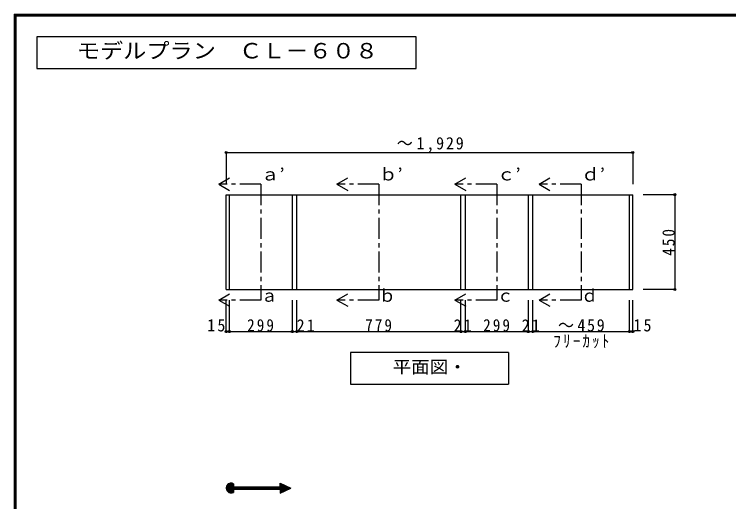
# Model space of a CAD drawing. Units: millimetres at full size, sheet at 1:20; details may follow other scales. Extents: x -3922 to 3878, y -2932 to 2722.
# Drawn here: x -3922 to -532, y 408 to 2722 of the extents above; entities that cross this region are included whole.
import ezdxf
from ezdxf.enums import TextEntityAlignment as Align

# ---------------------------------------------------------------- set-up
doc = ezdxf.new("R2010")
doc.units = ezdxf.units.MM
doc.header["$LTSCALE"] = 20
doc.header["$PDMODE"] = 32
doc.header["$PDSIZE"] = 10
doc.linetypes.add('CHAIN1', pattern=[8, 5, -1, 1, -1])
for name, color, linetype in [('0-2', 2, 'Continuous'), ('0-3_固定棚', 3, 'Continuous'), ('0-A_文字', 7, 'Continuous'), ('0-B_寸法', 7, 'Continuous'), ('F-1_枠', 6, 'Continuous')]:
    doc.layers.add(name, color=color, linetype=linetype)
doc.styles.add('ＭＳ ゴシック', font='')
doc.styles.get('ＭＳ ゴシック').set_extended_font_data('MS Gothic')

msp = doc.modelspace()

# ---------------------------------------------------------------- linework, layer by layer
at = {"layer": '0-2'}
for p, q in [((-2916.53, 1415.63), (-2916.53, 1865.63)), ((-2916.53, 1865.63), (-2901.53, 1865.63)), ((-2901.53, 1415.63), (-2901.53, 1865.63)), ((-2758.01, 1865.63), (-2737.01, 1865.63)), ((-2602.53, 1415.63), (-2602.53, 1865.63)), ((-2602.53, 1865.63), (-2581.53, 1865.63)), ((-2581.53, 1415.63), (-2581.53, 1865.63)), ((-2198.01, 1865.63), (-2177.01, 1865.63)), ((-1802.53, 1415.63), (-1802.53, 1865.63)), ((-1802.53, 1865.63), (-1781.53, 1865.63)), ((-1781.53, 1415.63), (-1781.53, 1865.63)), ((-1638.01, 1865.63), (-1617.01, 1865.63)), ((-1482.53, 1415.63), (-1482.53, 1865.63)), ((-1482.53, 1865.63), (-1461.53, 1865.63)), ((-1461.53, 1415.63), (-1461.53, 1865.63)), ((-1002.53, 1415.63), (-1002.53, 1865.63)), ((-1002.53, 1865.63), (-987.53, 1865.63)), ((-987.53, 1415.63), (-987.53, 1865.63)), ((-2916.53, 1415.63), (-2901.53, 1415.63)), ((-2758.01, 1415.63), (-2737.01, 1415.63)), ((-2602.53, 1415.63), (-2581.53, 1415.63)), ((-2198.01, 1415.63), (-2177.01, 1415.63)), ((-1802.53, 1415.63), (-1781.53, 1415.63)), ((-1638.01, 1415.63), (-1617.01, 1415.63)), ((-1482.53, 1415.63), (-1461.53, 1415.63)), ((-1002.53, 1415.63), (-987.53, 1415.63))]:
    msp.add_line(p, q, dxfattribs=at)
at = {"layer": '0-3_固定棚'}
for p, q in [((-2901.53, 1865.63), (-2602.53, 1865.63)), ((-2581.53, 1865.63), (-1802.53, 1865.63)), ((-1781.53, 1865.63), (-1482.53, 1865.63)), ((-1461.53, 1865.63), (-1002.53, 1865.63)), ((-2901.53, 1415.63), (-2602.53, 1415.63)), ((-2581.53, 1415.63), (-1802.53, 1415.63)), ((-1781.53, 1415.63), (-1482.53, 1415.63)), ((-1461.53, 1415.63), (-1002.53, 1415.63))]:
    msp.add_line(p, q, dxfattribs=at)
at = {"layer": '0-A_文字'}
for p, q in [((-2952.03, 1915.63), (-2900.07, 1945.63)), ((-2392.03, 1915.63), (-2340.07, 1945.63)), ((-1832.03, 1915.63), (-1780.07, 1945.63)), ((-1432.03, 1915.63), (-1380.07, 1945.63)), ((-2952.03, 1915.63), (-2900.07, 1885.63)), ((-2392.03, 1915.63), (-2340.07, 1885.63)), ((-1832.03, 1915.63), (-1780.07, 1885.63)), ((-1432.03, 1915.63), (-1380.07, 1885.63)), ((-2952.03, 1365.63), (-2900.07, 1395.63)), ((-2392.03, 1365.63), (-2340.07, 1395.63)), ((-1832.03, 1365.63), (-1780.07, 1395.63)), ((-1432.03, 1365.63), (-1380.07, 1395.63)), ((-2952.03, 1365.63), (-2900.07, 1335.63)), ((-2392.03, 1365.63), (-2340.07, 1335.63)), ((-1832.03, 1365.63), (-1780.07, 1335.63)), ((-1432.03, 1365.63), (-1380.07, 1335.63)), ((-1577.03, 1115.63), (-2327.03, 1115.63)), ((-1577.03, 1115.63), (-1577.03, 965.63)), ((-2916.53, 472.25), (-2892.57, 496.2)), ((-2916.39, 475.22), (-2895.54, 496.06)), ((-2916.34, 469.61), (-2889.93, 496.02)), ((-2915.91, 467.21), (-2887.53, 495.58)), ((-2915.73, 478.71), (-2899.03, 495.4)), ((-2915.28, 465.01), (-2885.34, 494.96)), ((-2914.48, 462.98), (-2883.3, 494.16)), ((-2913.97, 483.29), (-2903.62, 493.65)), ((-2913.54, 461.09), (-2881.42, 493.22)), ((-2912.46, 459.34), (-2881.12, 490.69)), ((-2911.26, 457.72), (-2881.12, 487.86)), ((-2909.93, 456.22), (-2881.12, 485.03)), ((-2908.48, 454.84), (-2881.12, 482.21)), ((-2906.91, 453.58), (-2881.12, 479.38)), ((-2905.22, 452.44), (-2879.17, 478.49)), ((-2903.4, 451.44), (-2876.34, 478.49)), ((-2901.43, 450.57), (-2873.51, 478.49)), ((-2899.31, 449.87), (-2870.68, 478.49)), ((-2879.65, 466.7), (-2867.86, 478.49)), ((-2876.82, 466.7), (-2865.03, 478.49)), ((-2873.99, 466.7), (-2862.2, 478.49)), ((-2871.17, 466.7), (-2859.37, 478.49)), ((-2868.34, 466.7), (-2856.54, 478.49)), ((-2865.51, 466.7), (-2853.71, 478.49)), ((-2862.68, 466.7), (-2850.89, 478.49)), ((-2859.85, 466.7), (-2848.06, 478.49)), ((-2857.02, 466.7), (-2845.23, 478.49)), ((-2854.19, 466.7), (-2842.4, 478.49)), ((-2851.37, 466.7), (-2839.57, 478.49)), ((-2848.54, 466.7), (-2836.74, 478.49)), ((-2845.71, 466.7), (-2833.92, 478.49)), ((-2842.88, 466.7), (-2831.09, 478.49)), ((-2840.05, 466.7), (-2828.26, 478.49)), ((-2837.22, 466.7), (-2825.43, 478.49)), ((-2834.4, 466.7), (-2822.6, 478.49)), ((-2831.57, 466.7), (-2819.77, 478.49)), ((-2828.74, 466.7), (-2816.94, 478.49)), ((-2825.91, 466.7), (-2814.12, 478.49)), ((-2823.08, 466.7), (-2811.29, 478.49)), ((-2820.25, 466.7), (-2808.46, 478.49)), ((-2817.42, 466.7), (-2805.63, 478.49)), ((-2814.6, 466.7), (-2802.8, 478.49)), ((-2811.77, 466.7), (-2799.97, 478.49)), ((-2808.94, 466.7), (-2797.15, 478.49)), ((-2806.11, 466.7), (-2794.32, 478.49)), ((-2803.28, 466.7), (-2791.49, 478.49)), ((-2800.45, 466.7), (-2788.66, 478.49)), ((-2797.63, 466.7), (-2785.83, 478.49)), ((-2794.8, 466.7), (-2783, 478.49)), ((-2791.97, 466.7), (-2780.18, 478.49)), ((-2789.14, 466.7), (-2777.35, 478.49)), ((-2786.31, 466.7), (-2774.52, 478.49)), ((-2783.48, 466.7), (-2771.69, 478.49)), ((-2780.66, 466.7), (-2768.86, 478.49)), ((-2777.83, 466.7), (-2766.03, 478.49)), ((-2775, 466.7), (-2763.2, 478.49)), ((-2772.17, 466.7), (-2760.38, 478.49)), ((-2769.34, 466.7), (-2757.55, 478.49)), ((-2766.51, 466.7), (-2754.72, 478.49)), ((-2763.68, 466.7), (-2751.89, 478.49)), ((-2760.86, 466.7), (-2749.06, 478.49)), ((-2758.03, 466.7), (-2746.23, 478.49)), ((-2755.2, 466.7), (-2743.41, 478.49)), ((-2752.37, 466.7), (-2740.58, 478.49)), ((-2749.54, 466.7), (-2737.75, 478.49)), ((-2746.71, 466.7), (-2734.92, 478.49)), ((-2743.89, 466.7), (-2732.09, 478.49)), ((-2741.06, 466.7), (-2729.26, 478.49)), ((-2738.23, 466.7), (-2726.44, 478.49)), ((-2735.4, 466.7), (-2723.61, 478.49)), ((-2732.57, 466.7), (-2720.78, 478.49)), ((-2729.74, 466.7), (-2717.95, 478.49)), ((-2726.92, 466.7), (-2715.12, 478.49)), ((-2724.09, 466.7), (-2712.29, 478.49)), ((-2721.26, 466.7), (-2709.46, 478.49)), ((-2718.43, 466.7), (-2706.64, 478.49)), ((-2715.6, 466.7), (-2703.81, 478.49)), ((-2712.77, 466.7), (-2700.98, 478.49)), ((-2709.94, 466.7), (-2698.15, 478.49)), ((-2707.12, 466.7), (-2695.32, 478.49)), ((-2704.29, 466.7), (-2692.49, 478.49)), ((-2701.46, 466.7), (-2689.67, 478.49)), ((-2698.63, 466.7), (-2686.84, 478.49)), ((-2695.8, 466.7), (-2684.01, 478.49)), ((-2692.97, 466.7), (-2681.18, 478.49)), ((-2690.15, 466.7), (-2678.35, 478.49)), ((-2687.32, 466.7), (-2675.52, 478.49)), ((-2684.49, 466.7), (-2672.7, 478.49)), ((-2681.66, 466.7), (-2669.87, 478.49)), ((-2678.83, 466.7), (-2667.04, 478.49)), ((-2676, 466.7), (-2664.21, 478.49)), ((-2673.18, 466.7), (-2661.38, 478.49)), ((-2670.35, 466.7), (-2647.12, 489.93)), ((-2667.52, 466.7), (-2645.19, 489.03)), ((-2664.69, 466.7), (-2643.25, 488.13)), ((-2661.86, 466.7), (-2641.32, 487.24)), ((-2660.63, 496.21), (-2609.81, 472.6)), ((-2660.63, 478.49), (-2660.63, 496.21)), ((-2660.63, 493.39), (-2658.7, 495.31)), ((-2660.63, 490.56), (-2656.77, 494.42)), ((-2660.63, 487.73), (-2654.84, 493.52)), ((-2660.63, 484.9), (-2652.91, 492.62)), ((-2660.63, 482.07), (-2650.98, 491.72)), ((-2660.63, 479.25), (-2649.05, 490.83)), ((-2660.63, 465.1), (-2639.39, 486.34)), ((-2660.63, 462.27), (-2637.46, 485.44)), ((-2660.63, 459.45), (-2635.53, 484.55)), ((-2660.63, 456.62), (-2633.6, 483.65)), ((-2660.63, 453.79), (-2631.67, 482.75)), ((-2660.63, 450.96), (-2629.74, 481.85)), ((-2659.04, 449.73), (-2627.81, 480.96)), ((-2653.75, 452.18), (-2625.87, 480.06)), ((-2648.47, 454.64), (-2623.94, 479.16)), ((-2643.19, 457.09), (-2622.01, 478.27)), ((-2637.9, 459.54), (-2620.08, 477.37)), ((-2632.62, 462), (-2618.15, 476.47)), ((-2627.34, 464.45), (-2616.22, 475.57)), ((-2622.06, 466.91), (-2614.29, 474.68)), ((-2897.01, 449.34), (-2881.12, 465.23)), ((-2894.48, 449.04), (-2881.12, 462.41)), ((-2891.67, 449.02), (-2881.12, 459.58)), ((-2888.45, 449.41), (-2881.12, 456.75)), ((-2884.5, 450.54), (-2881.12, 453.92)), ((-2881.12, 466.7), (-2881.12, 452.15)), ((-2881.12, 466.7), (-2660.63, 466.7)), ((-2660.63, 448.99), (-2609.81, 472.6)), ((-2660.63, 466.7), (-2660.63, 448.99)), ((-2616.77, 469.36), (-2612.36, 473.78)), ((-2611.49, 471.82), (-2610.42, 472.88))]:
    msp.add_line(p, q, dxfattribs=at)
at = {"layer": '0-A_文字', "linetype": 'CHAIN1'}
for p, q in [((-2752.03, 1915.63), (-2952.03, 1915.63)), ((-2752.03, 1915.63), (-2752.03, 1365.63)), ((-2192.03, 1915.63), (-2392.03, 1915.63)), ((-2192.03, 1915.63), (-2192.03, 1365.63)), ((-1632.03, 1915.63), (-1832.03, 1915.63)), ((-1632.03, 1915.63), (-1632.03, 1365.63)), ((-1232.03, 1915.63), (-1432.03, 1915.63)), ((-1232.03, 1915.63), (-1232.03, 1365.63)), ((-2752.03, 1365.63), (-2952.03, 1365.63)), ((-2192.03, 1365.63), (-2392.03, 1365.63)), ((-1632.03, 1365.63), (-1832.03, 1365.63)), ((-1232.03, 1365.63), (-1432.03, 1365.63))]:
    msp.add_line(p, q, dxfattribs=at)
at = {"layer": '0-A_文字'}
msp.add_lwpolyline([(-3815.36, 2465.63), (-2015.36, 2465.63), (-2015.36, 2615.63), (-3815.36, 2615.63)], close=True, dxfattribs=at)
for points in [[(-2327.03, 1115.63), (-2327.03, 965.63), (-1577.03, 965.63)], [(-2881.12, 493.04), (-2881.12, 478.49), (-2660.63, 478.49)]]:
    msp.add_lwpolyline(points, dxfattribs=at)
msp.add_arc((-2892.92, 472.6), 23.61, 60, 300, dxfattribs=at)
at = {"layer": '0-B_寸法', "color": 4}
for p, q in [((-2916.53, 2065.63), (-2916.53, 1915.63)), ((-2916.53, 2065.63), (-987.53, 2065.63)), ((-987.53, 2065.63), (-987.53, 1915.63)), ((-787.53, 1865.63), (-937.53, 1865.63)), ((-787.53, 1865.63), (-787.53, 1415.63)), ((-787.53, 1415.63), (-937.53, 1415.63)), ((-2916.53, 1215.63), (-2916.53, 1365.63)), ((-2901.53, 1215.63), (-2901.53, 1365.63)), ((-2602.53, 1215.63), (-2602.53, 1365.63)), ((-2581.53, 1215.63), (-2581.53, 1365.63)), ((-1802.53, 1215.63), (-1802.53, 1365.63)), ((-1781.53, 1215.63), (-1781.53, 1365.63)), ((-1482.53, 1215.63), (-1482.53, 1365.63)), ((-1461.53, 1215.63), (-1461.53, 1365.63)), ((-1002.53, 1215.63), (-1002.53, 1365.63)), ((-987.53, 1215.63), (-987.53, 1365.63)), ((-2916.53, 1215.63), (-987.53, 1215.63))]:
    msp.add_line(p, q, dxfattribs=at)
at = {"layer": '0-B_寸法'}
for p in [(-2916.53, 2065.63), (-987.53, 2065.63), (-787.53, 1865.63), (-787.53, 1415.63), (-2916.53, 1215.63), (-2901.53, 1215.63), (-2602.53, 1215.63), (-2581.53, 1215.63), (-1802.53, 1215.63), (-1781.53, 1215.63), (-1482.53, 1215.63), (-1461.53, 1215.63), (-1002.53, 1215.63), (-987.53, 1215.63)]:
    msp.add_point(p, dxfattribs=at)
at = {"layer": 'F-1_枠'}
for p, q in [((-3922.03, 2722.29), (-3922.03, -2864.37)), ((-3922.03, 2722.29), (3877.97, 2722.29)), ((-3922.03, 2718.96), (3877.97, 2718.96)), ((-3922.03, 2715.63), (3877.97, 2715.63)), ((-3918.7, 2722.29), (-3918.7, -2864.37)), ((-3915.36, 2722.29), (-3915.36, -2864.37))]:
    msp.add_line(p, q, dxfattribs=at)

# ---------------------------------------------------------------- texts
at = {"layer": '0-A_文字', "style": 'ＭＳ ゴシック', "width": 1.1}
for s, height, p in [('モデルプラン\u3000ＣＬ－６０８', 73.31, (-3625.36, 2490.63)), ('ａ’', 58.65, (-2752.03, 1915.63)), ('ｂ’', 58.65, (-2192.03, 1915.63)), ('ｃ’', 58.65, (-1632.03, 1915.63)), ('ｄ’', 58.65, (-1232.03, 1915.63)), ('平面図・', 58.65, (-2127.03, 1000.63))]:
    msp.add_text(s, height=height, dxfattribs=at).set_placement(p, align=Align.BOTTOM_LEFT)
at = {"layer": '0-A_文字', "style": 'ＭＳ ゴシック'}
for s, p in [('ａ', (-2752.03, 1339.78)), ('ｂ', (-2192.03, 1339.78)), ('ｃ', (-1632.03, 1339.78)), ('ｄ', (-1232.03, 1339.78))]:
    msp.add_text(s, height=58.65, dxfattribs=at).set_placement(p, align=Align.BOTTOM_LEFT)
at = {"layer": '0-B_寸法', "char_height": 58.65, "attachment_point": 7, "style": 'ＭＳ ゴシック'}
for s, insert in [('\\T1.23;\\W0.95;～1,929', (-2107.03, 2065.63)), ('\\T1.27;\\W0.95;15', (-3006.41, 1215.63)), ('\\T1.27;\\W0.9;299', (-2817.03, 1215.63)), ('\\T1.27;\\W0.95;21', (-2582.27, 1215.63)), ('\\T1.27;\\W0.9;779', (-2257.03, 1215.63)), ('\\T1.27;\\W0.95;21', (-1837.47, 1215.63)), ('\\T1.27;\\W0.9;299', (-1697.03, 1215.63)), ('\\T1.27;\\W0.95;21', (-1514.12, 1215.63)), ('\\T1.21;\\W0.95;～459', (-1342.03, 1215.63)), ('\\T1.27;\\W0.95;15', (-984.51, 1215.63)), ('\\T1.28;\\W0.9;ﾌﾘｰｶｯﾄ', (-1364.53, 1136.75))]:
    msp.add_mtext(s, dxfattribs=dict(at, insert=insert))
at = {"layer": '0-B_寸法', "insert": (-787.53, 1575.63), "char_height": 58.65, "attachment_point": 7, "rotation": 90, "style": 'ＭＳ ゴシック'}
msp.add_mtext('\\T1.27;\\W0.9;450', dxfattribs=at)

doc.saveas('drawing.dxf')
